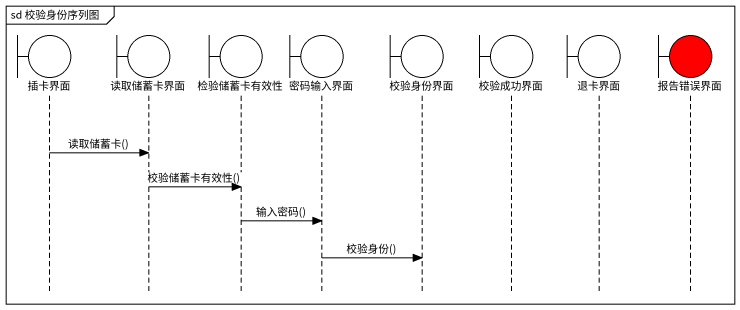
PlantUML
@startuml
mainframe sd 校验身份序列图
hide footbox
boundary 插卡界面 #FFFFFF
boundary 读取储蓄卡界面 #FFFFFF
boundary 检验储蓄卡有效性 #FFFFFF
boundary 密码输入界面 #FFFFFF
boundary 校验身份界面
boundary 校验成功界面
boundary 退卡界面
boundary 报告错误界面 #FF0000

插卡界面 -> 读取储蓄卡界面 : 读取储蓄卡()
读取储蓄卡界面 -> 检验储蓄卡有效性 : 校验储蓄卡有效性()
检验储蓄卡有效性 -> 密码输入界面 : 输入密码()
密码输入界面 -> 校验身份界面 : 校验身份()
@enduml
